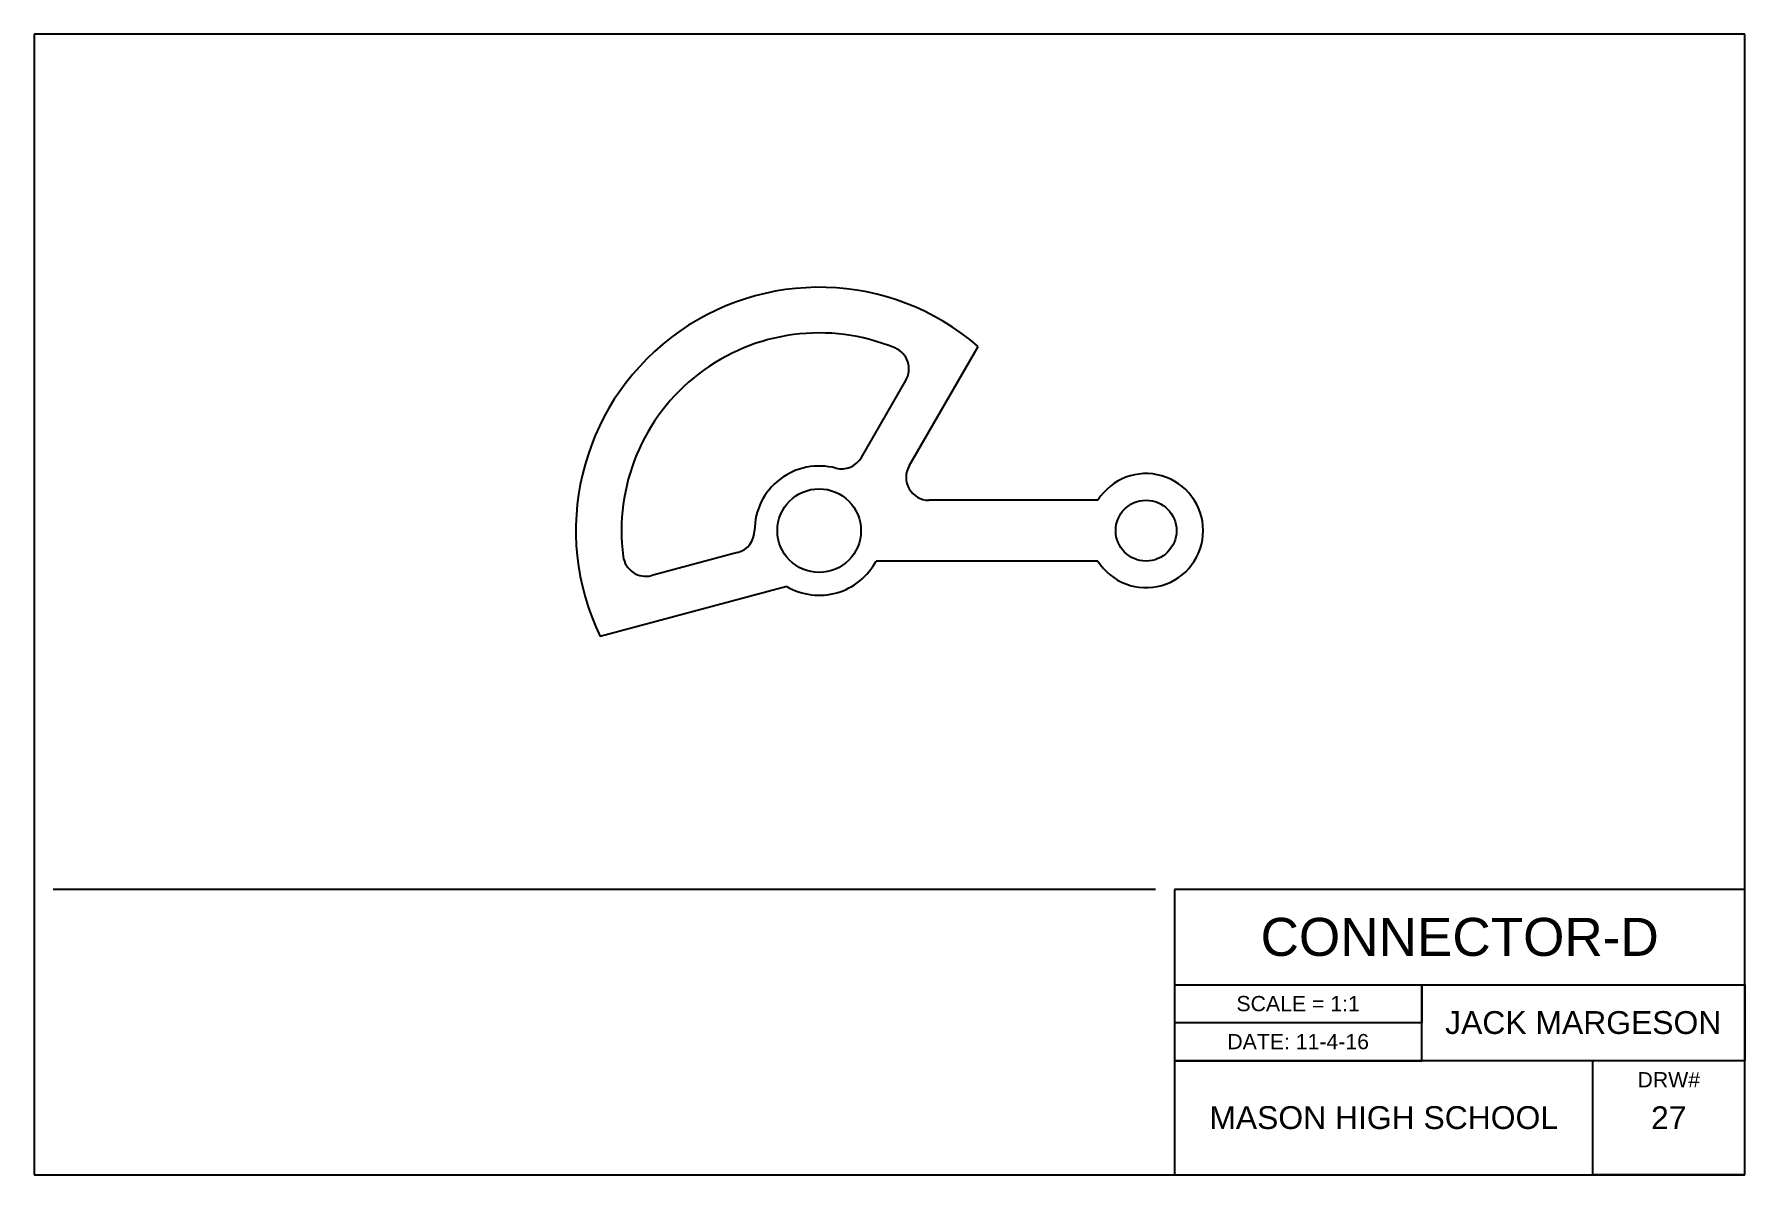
# Model space of a CAD drawing. Header units: millimetres. Extents: x 0 to 450, y 0 to 300.
import ezdxf

# ---------------------------------------------------------------- set-up
doc = ezdxf.new("R2010")
doc.units = ezdxf.units.MM
doc.styles.get("Standard").update_dxf_attribs({"font": 'arial.ttf'})

msp = doc.modelspace()

# ---------------------------------------------------------------- linework, layer by layer
for p, q in [((450, 300), (0, 300)), ((0, 300), (0, 0)), ((450, 0), (450, 300)), ((230.17, 186.43), (248.32, 217.87)), ((217.6, 188.66), (229.3, 208.93)), ((279.81, 177.43), (235.37, 177.43)), ((185.05, 163.68), (162.45, 157.63)), ((279.81, 161.43), (221.5, 161.43)), ((197.97, 154.72), (148.88, 141.57)), ((295, 75), (5, 75)), ((450, 75), (300, 75)), ((300, 75), (300, 0)), ((300, 75), (300, 50)), ((450, 0), (450, 75)), ((300, 50), (450, 50)), ((365, 30), (365, 50)), ((365, 50), (365, 40)), ((450, 50), (450, 30)), ((365, 40), (300, 40)), ((450, 30), (300, 30)), ((300, 30), (365, 30)), ((410, 0), (410, 30)), ((0, 0), (450, 0)), ((450, 0), (410, 0))]:
    msp.add_line(p, q)
for centre, radius in [((206.5, 169.43), 11), ((292.5, 169.43), 8)]:
    msp.add_circle(centre, radius)
for centre, radius, start, end in [((206.5, 169.43), 64, 49.1931, 205.8069), ((206.5, 169.43), 52, 67.4947, 187.5053), ((224.11, 211.93), 6, 330, 67.4947), ((206.5, 169.43), 17, 75.1217, 179.8783), ((212.41, 191.66), 6, 255.1217, 330), ((235.37, 183.43), 6, 150, 270), ((292.5, 169.43), 15, 212.231, 147.769), ((183.5, 169.48), 6, 285, 359.8783), ((160.89, 163.42), 6, 187.5053, 285), ((206.5, 169.43), 17, 239.9009, 331.9275)]:
    msp.add_arc(centre, radius, start, end)

# ---------------------------------------------------------------- texts
for s, width, insert, char_height, attachment_point in [('CONNECTOR-D', 150, (375, 62.5), 10, 5), ('SCALE = 1:1', 65, (332.5, 45), 4, 5), ('JACK MARGESON', 85, (407.5, 40), 6, 5), ('DATE: 11-4-16', 65, (332.5, 35), 4, 5), ('DRW#', 40, (430, 27), 4, 2), ('MASON HIGH SCHOOL', 110, (355, 15), 6, 5), ('27', 40, (430, 15), 6, 5)]:
    msp.add_mtext_dynamic_manual_height_columns(s, width=width, gutter_width=12.5, heights=[0], dxfattribs=dict(insert=insert, char_height=char_height, attachment_point=attachment_point))

doc.saveas('drawing.dxf')
